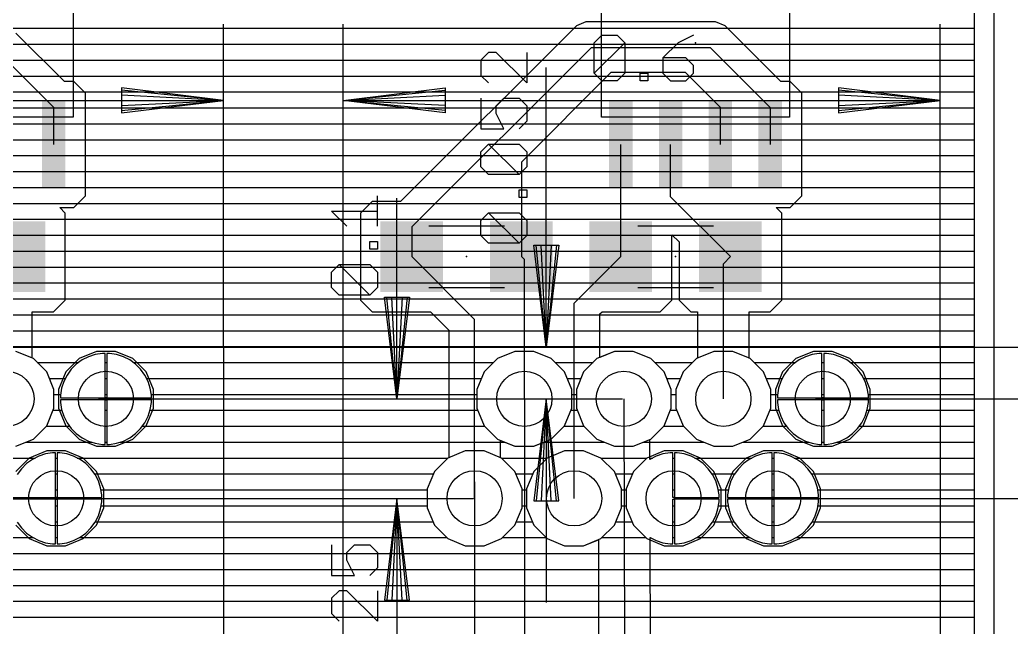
# Model space of a CAD drawing. Extents: x -0.28 to 5.55, y -0.74 to 2.72.
# Drawn here: x 3.92 to 4.916, y 0.902 to 1.512 of the extents above; entities that cross this region are included whole.
import ezdxf

# ---------------------------------------------------------------- set-up
doc = ezdxf.new("R2010")
doc.units = 0
for name, color, linetype in [('1', 22, 'CONTINUOUS'), ('16', 175, 'CONTINUOUS'), ('17', 82, 'CONTINUOUS'), ('20', 2, 'CONTINUOUS'), ('23', 7, 'CONTINUOUS'), ('47', 253, 'CONTINUOUS'), ('51', 253, 'CONTINUOUS')]:
    doc.layers.add(name, color=color, linetype=linetype)

# ---------------------------------------------------------------- blocks, each defined once
blk = doc.blocks.new('RECT')
blk.add_solid([(-0.5, -0.5), (0.5, -0.5), (-0.5, 0.5), (0.5, 0.5)])
blk = doc.blocks.new('ROUNDP')
blk.add_circle((0, 0), 0.5)

msp = doc.modelspace()

# ---------------------------------------------------------------- linework, layer by layer
at = {"layer": '1'}
for p, q in [((4.879213, 2.011331), (4.879213, 0.491498)), ((4.479272, 1.506542), (4.302664, 1.329933)), ((4.488828, 1.5105), (4.479272, 1.506542)), ((4.619172, 1.5105), (4.488828, 1.5105)), ((4.628728, 1.506542), (4.619172, 1.5105)), ((4.684825, 1.450445), (4.628728, 1.506542)), ((3.911269, 1.504), (4.476731, 1.504)), ((3.964824, 1.450445), (3.916042, 1.499228)), ((4.631269, 1.504), (4.879213, 1.504)), ((3.927269, 1.488), (4.460731, 1.488)), ((4.647269, 1.488), (4.879213, 1.488)), ((3.954, 1.4245), (3.894, 1.4845)), ((4.494, 1.4845), (4.314, 1.3045)), ((4.614, 1.4845), (4.494, 1.4845)), ((4.614, 1.4845), (4.674, 1.4245)), ((3.943269, 1.472), (4.444731, 1.472)), ((4.663269, 1.472), (4.879213, 1.472)), ((3.959269, 1.456), (4.428731, 1.456)), ((4.514, 1.4595), (4.424, 1.3695)), ((4.589, 1.4595), (4.514, 1.4595)), ((4.624, 1.4245), (4.589, 1.4595)), ((4.679269, 1.456), (4.879213, 1.456)), ((3.974095, 1.450445), (3.964824, 1.450445)), ((3.985811, 1.438729), (3.974095, 1.450445)), ((4.694095, 1.450445), (4.684825, 1.450445)), ((4.705811, 1.438729), (4.694095, 1.450445)), ((3.98454, 1.44), (4.412731, 1.44)), ((3.985811, 1.335546), (3.985811, 1.438729)), ((4.70454, 1.44), (4.879213, 1.44)), ((4.705811, 1.335546), (4.705811, 1.438729)), ((3.954, 1.387138), (3.954, 1.4245)), ((3.985811, 1.424), (4.396731, 1.424)), ((4.624, 1.387138), (4.624, 1.4245)), ((4.674, 1.4245), (4.674, 1.387138)), ((4.705811, 1.424), (4.879213, 1.424)), ((3.985811, 1.408), (4.380731, 1.408)), ((4.705811, 1.408), (4.879213, 1.408)), ((3.985811, 1.392), (4.364731, 1.392)), ((4.524, 1.274618), (4.524, 1.387138)), ((4.574, 1.334618), (4.574, 1.387138)), ((4.705811, 1.392), (4.879213, 1.392)), ((3.985811, 1.376), (4.348731, 1.376)), ((4.705811, 1.376), (4.879213, 1.376)), ((4.424, 1.3695), (4.424, 1.274618)), ((3.985811, 1.36), (4.332731, 1.36)), ((4.705811, 1.36), (4.879213, 1.36)), ((3.974095, 1.323831), (3.985811, 1.335546)), ((3.985811, 1.344), (4.316731, 1.344)), ((4.694095, 1.323831), (4.705811, 1.335546)), ((4.705811, 1.344), (4.879213, 1.344)), ((3.978265, 1.328), (4.272169, 1.328)), ((4.274102, 1.329933), (4.262386, 1.318217)), ((4.302664, 1.329933), (4.274102, 1.329933)), ((4.634118, 1.2745), (4.574, 1.334618)), ((4.698265, 1.328), (4.879213, 1.328)), ((3.965614, 1.318217), (3.96, 1.323831)), ((3.96, 1.323831), (3.974095, 1.323831)), ((3.965614, 1.230783), (3.965614, 1.318217)), ((4.262386, 1.318217), (4.262386, 1.230783)), ((4.685614, 1.318217), (4.68, 1.323831)), ((4.68, 1.323831), (4.694095, 1.323831)), ((4.685614, 1.230783), (4.685614, 1.318217)), ((3.965614, 1.312), (4.262386, 1.312)), ((4.685614, 1.312), (4.879213, 1.312)), ((3.965614, 1.296), (4.262386, 1.296)), ((4.314, 1.3045), (4.314, 1.274618)), ((4.575378, 1.230783), (4.575378, 1.296471)), ((4.575378, 1.296471), (4.582622, 1.289227)), ((4.575378, 1.296), (4.575849, 1.296)), ((4.685614, 1.296), (4.879213, 1.296)), ((4.582622, 1.289227), (4.582622, 1.230783)), ((3.965614, 1.28), (4.262386, 1.28)), ((4.575378, 1.28), (4.582622, 1.28)), ((4.685614, 1.28), (4.879213, 1.28)), ((4.314, 1.274618), (4.313882, 1.2745)), ((4.377, 1.211382), (4.313882, 1.2745)), ((4.424, 1.274618), (4.424118, 1.2745)), ((4.427, 1.271618), (4.424118, 1.2745)), ((4.427, 1.1315), (4.427, 1.271618)), ((4.477, 1.227618), (4.523882, 1.2745)), ((4.524, 1.274618), (4.523882, 1.2745)), ((4.523882, 1.2745), (4.524, 1.2745)), ((4.627, 1.267382), (4.634118, 1.2745)), ((4.627, 1.1315), (4.627, 1.267382)), ((3.965614, 1.264), (4.262386, 1.264)), ((4.575378, 1.264), (4.582622, 1.264)), ((4.685614, 1.264), (4.879213, 1.264)), ((3.965614, 1.248), (4.262386, 1.248)), ((4.575378, 1.248), (4.582622, 1.248)), ((4.685614, 1.248), (4.879213, 1.248)), ((3.953898, 1.219067), (3.965614, 1.230783)), ((3.965614, 1.232), (4.262386, 1.232)), ((4.262386, 1.230783), (4.274102, 1.219067)), ((4.477, 1.0315), (4.477, 1.227618)), ((4.563662, 1.219067), (4.575378, 1.230783)), ((4.575378, 1.232), (4.582622, 1.232)), ((4.582622, 1.230783), (4.594338, 1.219067)), ((4.673898, 1.219067), (4.685614, 1.230783)), ((4.685614, 1.232), (4.879213, 1.232)), ((3.9325, 1.172378), (3.9325, 1.219067)), ((3.9325, 1.219067), (3.953898, 1.219067)), ((3.9325, 1.216), (4.335612, 1.216)), ((4.274102, 1.219067), (4.332545, 1.219067)), ((4.332545, 1.219067), (4.351, 1.200612)), ((4.503, 1.216849), (4.505218, 1.219067)), ((4.503, 1.173207), (4.503, 1.216849)), ((4.503, 1.216), (4.601, 1.216)), ((4.505218, 1.219067), (4.563662, 1.219067)), ((4.594338, 1.219067), (4.601, 1.219067)), ((4.601, 1.219067), (4.601, 1.172378)), ((4.653, 1.172378), (4.653, 1.219067)), ((4.653, 1.219067), (4.673898, 1.219067)), ((4.653, 1.216), (4.879213, 1.216)), ((4.377, 1.0315), (4.377, 1.211382)), ((3.9325, 1.2), (4.351, 1.2)), ((4.351, 1.200612), (4.351, 1.072378)), ((4.503, 1.2), (4.601, 1.2)), ((4.653, 1.2), (4.879213, 1.2)), ((3.9325, 1.184), (4.351, 1.184)), ((3.997008, 1.179216), (3.979471, 1.171952)), ((4.015991, 1.179216), (3.997008, 1.179216)), ((4.033529, 1.171952), (4.015991, 1.179216)), ((4.503, 1.184), (4.601, 1.184)), ((4.517508, 1.179216), (4.503, 1.173207)), ((4.536491, 1.179216), (4.517508, 1.179216)), ((4.554029, 1.171952), (4.536491, 1.179216)), ((4.653, 1.184), (4.879213, 1.184)), ((4.717508, 1.179216), (4.699971, 1.171952)), ((4.736491, 1.179216), (4.717508, 1.179216)), ((4.754029, 1.171952), (4.736491, 1.179216)), ((3.933529, 1.171952), (3.9325, 1.172378)), ((3.946952, 1.158529), (3.933529, 1.171952)), ((3.937481, 1.168), (3.975519, 1.168)), ((3.979471, 1.171952), (3.966048, 1.158529)), ((4.046952, 1.158529), (4.033529, 1.171952)), ((4.037481, 1.168), (4.351, 1.168)), ((4.567452, 1.158529), (4.554029, 1.171952)), ((4.557981, 1.168), (4.596019, 1.168)), ((4.599971, 1.171952), (4.586548, 1.158529)), ((4.601, 1.172378), (4.599971, 1.171952)), ((4.654029, 1.171952), (4.653, 1.172378)), ((4.667452, 1.158529), (4.654029, 1.171952)), ((4.657981, 1.168), (4.696019, 1.168)), ((4.699971, 1.171952), (4.686548, 1.158529)), ((4.767452, 1.158529), (4.754029, 1.171952)), ((4.757981, 1.168), (4.879213, 1.168)), ((3.954216, 1.140991), (3.946952, 1.158529)), ((3.966048, 1.158529), (3.958783, 1.140991)), ((4.054216, 1.140991), (4.046952, 1.158529)), ((4.574716, 1.140991), (4.567452, 1.158529)), ((4.586548, 1.158529), (4.579283, 1.140991)), ((4.674716, 1.140991), (4.667452, 1.158529)), ((4.686548, 1.158529), (4.679283, 1.140991)), ((4.774716, 1.140991), (4.767452, 1.158529)), ((3.949656, 1.152), (3.963344, 1.152)), ((4.049656, 1.152), (4.351, 1.152)), ((4.570156, 1.152), (4.583844, 1.152)), ((4.670156, 1.152), (4.683844, 1.152)), ((4.770156, 1.152), (4.879213, 1.152)), ((3.954216, 1.122008), (3.954216, 1.140991)), ((3.954216, 1.136), (3.958783, 1.136)), ((3.958783, 1.140991), (3.958783, 1.122008)), ((4.054216, 1.122008), (4.054216, 1.140991)), ((4.054216, 1.136), (4.351, 1.136)), ((4.574716, 1.122008), (4.574716, 1.140991)), ((4.574716, 1.136), (4.579283, 1.136)), ((4.579283, 1.140991), (4.579283, 1.122008)), ((4.674716, 1.122008), (4.674716, 1.140991)), ((4.674716, 1.136), (4.679283, 1.136)), ((4.679283, 1.140991), (4.679283, 1.122008)), ((4.774716, 1.122008), (4.774716, 1.140991)), ((4.774716, 1.136), (4.879213, 1.136)), ((4.527, 1.1315), (4.528307, 0.626693)), ((3.946952, 1.104471), (3.954216, 1.122008)), ((3.953384, 1.12), (3.959615, 1.12)), ((3.958783, 1.122008), (3.966048, 1.104471)), ((4.046952, 1.104471), (4.054216, 1.122008)), ((4.053384, 1.12), (4.351, 1.12)), ((4.567452, 1.104471), (4.574716, 1.122008)), ((4.573884, 1.12), (4.580115, 1.12)), ((4.579283, 1.122008), (4.586548, 1.104471)), ((4.667452, 1.104471), (4.674716, 1.122008)), ((4.673884, 1.12), (4.680115, 1.12)), ((4.679283, 1.122008), (4.686548, 1.104471)), ((4.767452, 1.104471), (4.774716, 1.122008)), ((4.773884, 1.12), (4.879213, 1.12)), ((3.933529, 1.091048), (3.946952, 1.104471)), ((3.946481, 1.104), (3.966519, 1.104)), ((3.966048, 1.104471), (3.979471, 1.091048)), ((4.033529, 1.091048), (4.046952, 1.104471)), ((4.046481, 1.104), (4.351, 1.104)), ((4.554029, 1.091048), (4.567452, 1.104471)), ((4.566981, 1.104), (4.587019, 1.104)), ((4.586548, 1.104471), (4.599971, 1.091048)), ((4.654029, 1.091048), (4.667452, 1.104471)), ((4.666981, 1.104), (4.687019, 1.104)), ((4.686548, 1.104471), (4.699971, 1.091048)), ((4.754029, 1.091048), (4.767452, 1.104471)), ((4.766981, 1.104), (4.879213, 1.104)), ((3.915991, 1.083783), (3.933529, 1.091048)), ((3.926171, 1.088), (3.986829, 1.088)), ((3.979471, 1.091048), (3.997008, 1.083783)), ((4.015991, 1.083783), (4.033529, 1.091048)), ((4.026171, 1.088), (4.351, 1.088)), ((4.403, 1.072378), (4.403, 1.089793)), ((4.403, 1.089793), (4.417508, 1.083783)), ((4.403, 1.088), (4.407329, 1.088)), ((4.436491, 1.083783), (4.451, 1.089793)), ((4.446671, 1.088), (4.451, 1.088)), ((4.451, 1.089793), (4.451, 1.072378)), ((4.553106, 1.090665), (4.554029, 1.091048)), ((4.553157, 1.07066), (4.553106, 1.090665)), ((4.553113, 1.088), (4.607329, 1.088)), ((4.599971, 1.091048), (4.617508, 1.083783)), ((4.636491, 1.083783), (4.654029, 1.091048)), ((4.646671, 1.088), (4.707329, 1.088)), ((4.699971, 1.091048), (4.717508, 1.083783)), ((4.736491, 1.083783), (4.754029, 1.091048)), ((4.746671, 1.088), (4.879213, 1.088)), ((3.947008, 1.079216), (3.929471, 1.071952)), ((3.965991, 1.079216), (3.947008, 1.079216)), ((3.983529, 1.071952), (3.965991, 1.079216)), ((3.997008, 1.083783), (4.015991, 1.083783)), ((4.417508, 1.083783), (4.436491, 1.083783)), ((4.566295, 1.076091), (4.559451, 1.073867)), ((4.573402, 1.077216), (4.566295, 1.076091)), ((4.576141, 1.077216), (4.573402, 1.077216)), ((4.576141, 1.032359), (4.576141, 1.077216)), ((4.580598, 1.077216), (4.577858, 1.077216)), ((4.577858, 1.077216), (4.577858, 1.032359)), ((4.587705, 1.076091), (4.580598, 1.077216)), ((4.594549, 1.073867), (4.587705, 1.076091)), ((4.617508, 1.083783), (4.636491, 1.083783)), ((4.667508, 1.079216), (4.649971, 1.071952)), ((4.686491, 1.079216), (4.667508, 1.079216)), ((4.704029, 1.071952), (4.686491, 1.079216)), ((4.717508, 1.083783), (4.736491, 1.083783)), ((3.877713, 1.072), (3.929587, 1.072)), ((3.929471, 1.071952), (3.916048, 1.058529)), ((3.983413, 1.072), (4.350087, 1.072)), ((3.996952, 1.058529), (3.983529, 1.071952)), ((4.349971, 1.071952), (4.336548, 1.058529)), ((4.351, 1.072378), (4.349971, 1.071952)), ((4.404029, 1.071952), (4.403, 1.072378)), ((4.403913, 1.072), (4.450087, 1.072)), ((4.417452, 1.058529), (4.404029, 1.071952)), ((4.449971, 1.071952), (4.436548, 1.058529)), ((4.451, 1.072378), (4.449971, 1.071952)), ((4.553154, 1.072), (4.555787, 1.072)), ((4.559451, 1.073867), (4.553157, 1.07066)), ((4.576141, 1.072), (4.577858, 1.072)), ((4.600961, 1.0706), (4.594549, 1.073867)), ((4.598213, 1.072), (4.650087, 1.072)), ((4.606782, 1.066371), (4.600961, 1.0706)), ((4.611871, 1.061282), (4.606782, 1.066371)), ((4.649971, 1.071952), (4.636548, 1.058529)), ((4.703913, 1.072), (4.879213, 1.072)), ((4.717452, 1.058529), (4.704029, 1.071952)), ((4.004216, 1.040991), (3.996952, 1.058529)), ((4.336548, 1.058529), (4.329283, 1.040991)), ((4.424716, 1.040991), (4.417452, 1.058529)), ((4.436548, 1.058529), (4.429283, 1.040991)), ((4.6161, 1.055461), (4.611871, 1.061282)), ((4.636548, 1.058529), (4.629283, 1.040991)), ((4.724716, 1.040991), (4.717452, 1.058529)), ((3.998, 1.056), (4.3355, 1.056)), ((4.4185, 1.056), (4.4355, 1.056)), ((4.576141, 1.056), (4.577858, 1.056)), ((4.615708, 1.056), (4.6355, 1.056)), ((4.619367, 1.049049), (4.6161, 1.055461)), ((4.621591, 1.042205), (4.619367, 1.049049)), ((4.7185, 1.056), (4.879213, 1.056)), ((4.004216, 1.022008), (4.004216, 1.040991)), ((4.004216, 1.04), (4.329283, 1.04)), ((4.329283, 1.040991), (4.329283, 1.022008)), ((4.424716, 1.022008), (4.424716, 1.040991)), ((4.424716, 1.04), (4.429283, 1.04)), ((4.429283, 1.040991), (4.429283, 1.022008)), ((4.576141, 1.04), (4.577858, 1.04)), ((4.622716, 1.035098), (4.621591, 1.042205)), ((4.62194, 1.04), (4.629283, 1.04)), ((4.629283, 1.040991), (4.629283, 1.022008)), ((4.724716, 1.022008), (4.724716, 1.040991)), ((4.724716, 1.04), (4.879213, 1.04)), ((4.577858, 1.032359), (4.576141, 1.032359)), ((4.576141, 0.985783), (4.576141, 1.030641)), ((4.576141, 1.030641), (4.577858, 1.030641)), ((4.577858, 1.030641), (4.577858, 0.985783)), ((4.577859, 1.030641), (4.577859, 1.032358)), ((4.577859, 1.032358), (4.622716, 1.032358)), ((4.622716, 1.030641), (4.577859, 1.030641)), ((4.621591, 1.020795), (4.622716, 1.027902)), ((4.622716, 1.032358), (4.622716, 1.035098)), ((4.622716, 1.027902), (4.622716, 1.030641)), ((3.996952, 1.004471), (4.004216, 1.022008)), ((4.004216, 1.024), (4.329283, 1.024)), ((4.329283, 1.022008), (4.336548, 1.004471)), ((4.417452, 1.004471), (4.424716, 1.022008)), ((4.424716, 1.024), (4.429283, 1.024)), ((4.429283, 1.022008), (4.436548, 1.004471)), ((4.576141, 1.024), (4.577858, 1.024)), ((4.619367, 1.013951), (4.621591, 1.020795)), ((4.622098, 1.024), (4.629283, 1.024)), ((4.629283, 1.022008), (4.636548, 1.004471)), ((4.717452, 1.004471), (4.724716, 1.022008)), ((4.724716, 1.024), (4.879213, 1.024)), ((3.998414, 1.008), (4.335086, 1.008)), ((4.418914, 1.008), (4.435086, 1.008)), ((4.576141, 1.008), (4.577858, 1.008)), ((4.611871, 1.001718), (4.6161, 1.007539)), ((4.6161, 1.007539), (4.619367, 1.013951)), ((4.616335, 1.008), (4.635086, 1.008)), ((4.718914, 1.008), (4.879213, 1.008)), ((3.916048, 1.004471), (3.929471, 0.991048)), ((3.983529, 0.991048), (3.996952, 1.004471)), ((4.336548, 1.004471), (4.349971, 0.991048)), ((4.404029, 0.991048), (4.417452, 1.004471)), ((4.436548, 1.004471), (4.449971, 0.991048)), ((4.600961, 0.9924), (4.606782, 0.996629)), ((4.606782, 0.996629), (4.611871, 1.001718)), ((4.636548, 1.004471), (4.649971, 0.991048)), ((4.704029, 0.991048), (4.717452, 1.004471)), ((3.879676, 0.992), (3.928519, 0.992)), ((3.929471, 0.991048), (3.947008, 0.983783)), ((3.965991, 0.983783), (3.983529, 0.991048)), ((3.984481, 0.992), (4.349019, 0.992)), ((4.349971, 0.991048), (4.367508, 0.983783)), ((4.386491, 0.983783), (4.404029, 0.991048)), ((4.404981, 0.992), (4.449019, 0.992)), ((4.449971, 0.991048), (4.467508, 0.983783)), ((4.486491, 0.983783), (4.501367, 0.989945)), ((4.501367, 0.989945), (4.502307, 0.626681)), ((4.554279, 0.63749), (4.55336, 0.992236)), ((4.55336, 0.992236), (4.559451, 0.989133)), ((4.553361, 0.992), (4.553824, 0.992)), ((4.559451, 0.989133), (4.566295, 0.986909)), ((4.566295, 0.986909), (4.573402, 0.985783)), ((4.576141, 0.992), (4.577858, 0.992)), ((4.580598, 0.985783), (4.587705, 0.986909)), ((4.587705, 0.986909), (4.594549, 0.989133)), ((4.594549, 0.989133), (4.600961, 0.9924)), ((4.600176, 0.992), (4.649019, 0.992)), ((4.649971, 0.991048), (4.667508, 0.983783)), ((4.686491, 0.983783), (4.704029, 0.991048)), ((4.704981, 0.992), (4.879213, 0.992)), ((3.947008, 0.983783), (3.965991, 0.983783)), ((4.367508, 0.983783), (4.386491, 0.983783)), ((4.467508, 0.983783), (4.486491, 0.983783)), ((4.573402, 0.985783), (4.576141, 0.985783)), ((4.577858, 0.985783), (4.580598, 0.985783)), ((4.667508, 0.983783), (4.686491, 0.983783)), ((3.831881, 0.976), (4.501403, 0.976)), ((4.553403, 0.976), (4.879213, 0.976)), ((3.831817, 0.96), (4.501444, 0.96)), ((4.553444, 0.96), (4.879213, 0.96)), ((3.831753, 0.944), (4.501485, 0.944)), ((4.553485, 0.944), (4.879213, 0.944)), ((3.831689, 0.928), (4.501527, 0.928)), ((4.553527, 0.928), (4.879213, 0.928)), ((3.831625, 0.912), (4.501568, 0.912)), ((4.553568, 0.912), (4.879213, 0.912))]:
    msp.add_line(p, q, dxfattribs=at)
at = {"layer": '16'}
for p, q in [((4.879213, 2.008502), (4.879213, 0.491498)), ((0.62, 1.504), (4.879213, 1.504)), ((0.62, 1.488), (4.879213, 1.488)), ((0.62, 1.472), (4.879213, 1.472)), ((0.62, 1.456), (4.879213, 1.456)), ((0.62, 1.44), (4.879213, 1.44)), ((0.62, 1.424), (4.879213, 1.424)), ((0.62, 1.408), (4.879213, 1.408)), ((0.62, 1.392), (4.879213, 1.392)), ((0.62, 1.376), (4.879213, 1.376)), ((0.62, 1.36), (4.879213, 1.36)), ((0.62, 1.344), (4.879213, 1.344)), ((0.62, 1.328), (4.879213, 1.328)), ((0.62, 1.312), (4.879213, 1.312)), ((0.62, 1.296), (4.879213, 1.296)), ((0.62, 1.28), (4.879213, 1.28)), ((0.62, 1.264), (4.879213, 1.264)), ((0.62, 1.248), (4.879213, 1.248)), ((0.62, 1.232), (4.879213, 1.232)), ((0.62, 1.216), (4.879213, 1.216)), ((0.62, 1.2), (4.879213, 1.2)), ((0.62, 1.184), (4.879213, 1.184)), ((3.933529, 1.171952), (3.915991, 1.179216)), ((3.995795, 1.176091), (3.988951, 1.173867)), ((4.002902, 1.177216), (3.995795, 1.176091)), ((4.005641, 1.177216), (4.002902, 1.177216)), ((4.005641, 1.132359), (4.005641, 1.177216)), ((4.007358, 1.177216), (4.007358, 1.132359)), ((4.010098, 1.177216), (4.007358, 1.177216)), ((4.017205, 1.176091), (4.010098, 1.177216)), ((4.024049, 1.173867), (4.017205, 1.176091)), ((4.417508, 1.179216), (4.399971, 1.171952)), ((4.436491, 1.179216), (4.417508, 1.179216)), ((4.454029, 1.171952), (4.436491, 1.179216)), ((4.517508, 1.179216), (4.499971, 1.171952)), ((4.536491, 1.179216), (4.517508, 1.179216)), ((4.554029, 1.171952), (4.536491, 1.179216)), ((4.617508, 1.179216), (4.599971, 1.171952)), ((4.636491, 1.179216), (4.617508, 1.179216)), ((4.654029, 1.171952), (4.636491, 1.179216)), ((4.716295, 1.176091), (4.709451, 1.173867)), ((4.723402, 1.177216), (4.716295, 1.176091)), ((4.726141, 1.177216), (4.723402, 1.177216)), ((4.726141, 1.132359), (4.726141, 1.177216)), ((4.727858, 1.177216), (4.727858, 1.132359)), ((4.730598, 1.177216), (4.727858, 1.177216)), ((4.737705, 1.176091), (4.730598, 1.177216)), ((4.744549, 1.173867), (4.737705, 1.176091)), ((3.946952, 1.158529), (3.933529, 1.171952)), ((3.937481, 1.168), (3.978961, 1.168)), ((3.976718, 1.166371), (3.971629, 1.161282)), ((3.982539, 1.1706), (3.976718, 1.166371)), ((3.988951, 1.173867), (3.982539, 1.1706)), ((4.005641, 1.168), (4.007358, 1.168)), ((4.030461, 1.1706), (4.024049, 1.173867)), ((4.036282, 1.166371), (4.030461, 1.1706)), ((4.034039, 1.168), (4.396019, 1.168)), ((4.041371, 1.161282), (4.036282, 1.166371)), ((4.399971, 1.171952), (4.386548, 1.158529)), ((4.467452, 1.158529), (4.454029, 1.171952)), ((4.457981, 1.168), (4.496019, 1.168)), ((4.499971, 1.171952), (4.486548, 1.158529)), ((4.567452, 1.158529), (4.554029, 1.171952)), ((4.557981, 1.168), (4.596019, 1.168)), ((4.599971, 1.171952), (4.586548, 1.158529)), ((4.667452, 1.158529), (4.654029, 1.171952)), ((4.657981, 1.168), (4.699461, 1.168)), ((4.697218, 1.166371), (4.692129, 1.161282)), ((4.703039, 1.1706), (4.697218, 1.166371)), ((4.709451, 1.173867), (4.703039, 1.1706)), ((4.726141, 1.168), (4.727858, 1.168)), ((4.750961, 1.1706), (4.744549, 1.173867)), ((4.756782, 1.166371), (4.750961, 1.1706)), ((4.754539, 1.168), (4.879213, 1.168)), ((4.761871, 1.161282), (4.756782, 1.166371)), ((3.954216, 1.140991), (3.946952, 1.158529)), ((3.971629, 1.161282), (3.9674, 1.155461)), ((4.0456, 1.155461), (4.041371, 1.161282)), ((4.386548, 1.158529), (4.379283, 1.140991)), ((4.474716, 1.140991), (4.467452, 1.158529)), ((4.486548, 1.158529), (4.479283, 1.140991)), ((4.574716, 1.140991), (4.567452, 1.158529)), ((4.586548, 1.158529), (4.579283, 1.140991)), ((4.674716, 1.140991), (4.667452, 1.158529)), ((4.692129, 1.161282), (4.6879, 1.155461)), ((4.7661, 1.155461), (4.761871, 1.161282)), ((3.949656, 1.152), (3.965637, 1.152)), ((3.964133, 1.149049), (3.961909, 1.142205)), ((3.9674, 1.155461), (3.964133, 1.149049)), ((4.005641, 1.152), (4.007358, 1.152)), ((4.048867, 1.149049), (4.0456, 1.155461)), ((4.047363, 1.152), (4.383844, 1.152)), ((4.051091, 1.142205), (4.048867, 1.149049)), ((4.470156, 1.152), (4.483844, 1.152)), ((4.570156, 1.152), (4.583844, 1.152)), ((4.670156, 1.152), (4.686137, 1.152)), ((4.684633, 1.149049), (4.682409, 1.142205)), ((4.6879, 1.155461), (4.684633, 1.149049)), ((4.726141, 1.152), (4.727858, 1.152)), ((4.769367, 1.149049), (4.7661, 1.155461)), ((4.767863, 1.152), (4.879213, 1.152)), ((4.771591, 1.142205), (4.769367, 1.149049)), ((3.954216, 1.122008), (3.954216, 1.140991)), ((3.954216, 1.136), (3.960926, 1.136)), ((3.961909, 1.142205), (3.960783, 1.135098)), ((4.005641, 1.136), (4.007358, 1.136)), ((4.052216, 1.135098), (4.051091, 1.142205)), ((4.052074, 1.136), (4.379283, 1.136)), ((4.379283, 1.140991), (4.379283, 1.122008)), ((4.474716, 1.122008), (4.474716, 1.140991)), ((4.474716, 1.136), (4.479283, 1.136)), ((4.479283, 1.140991), (4.479283, 1.122008)), ((4.574716, 1.122008), (4.574716, 1.140991)), ((4.574716, 1.136), (4.579283, 1.136)), ((4.579283, 1.140991), (4.579283, 1.122008)), ((4.674716, 1.122008), (4.674716, 1.140991)), ((4.674716, 1.136), (4.681426, 1.136)), ((4.682409, 1.142205), (4.681283, 1.135098)), ((4.726141, 1.136), (4.727858, 1.136)), ((4.772716, 1.135098), (4.771591, 1.142205)), ((4.772574, 1.136), (4.879213, 1.136)), ((3.960783, 1.135098), (3.960783, 1.132358)), ((3.960783, 1.132358), (4.005641, 1.132358)), ((4.005641, 1.130641), (3.960783, 1.130641)), ((3.960783, 1.130641), (3.960783, 1.127902)), ((3.960783, 1.127902), (3.961909, 1.120795)), ((4.007358, 1.132359), (4.005641, 1.132359)), ((4.005641, 1.132358), (4.005641, 1.130641)), ((4.005641, 1.085783), (4.005641, 1.130641)), ((4.005641, 1.130641), (4.007358, 1.130641)), ((4.007358, 1.130641), (4.007358, 1.085783)), ((4.007359, 1.130641), (4.007359, 1.132358)), ((4.007359, 1.132358), (4.052216, 1.132358)), ((4.052216, 1.130641), (4.007359, 1.130641)), ((4.051091, 1.120795), (4.052216, 1.127902)), ((4.052216, 1.132358), (4.052216, 1.135098)), ((4.052216, 1.127902), (4.052216, 1.130641)), ((4.681283, 1.135098), (4.681283, 1.132358)), ((4.681283, 1.132358), (4.726141, 1.132358)), ((4.726141, 1.130641), (4.681283, 1.130641)), ((4.681283, 1.130641), (4.681283, 1.127902)), ((4.681283, 1.127902), (4.682409, 1.120795)), ((4.727858, 1.132359), (4.726141, 1.132359)), ((4.726141, 1.132358), (4.726141, 1.130641)), ((4.726141, 1.085783), (4.726141, 1.130641)), ((4.726141, 1.130641), (4.727858, 1.130641)), ((4.727858, 1.130641), (4.727858, 1.085783)), ((4.727859, 1.130641), (4.727859, 1.132358)), ((4.727859, 1.132358), (4.772716, 1.132358)), ((4.772716, 1.130641), (4.727859, 1.130641)), ((4.771591, 1.120795), (4.772716, 1.127902)), ((4.772716, 1.132358), (4.772716, 1.135098)), ((4.772716, 1.127902), (4.772716, 1.130641)), ((3.946952, 1.104471), (3.954216, 1.122008)), ((3.953384, 1.12), (3.962167, 1.12)), ((3.961909, 1.120795), (3.964133, 1.113951)), ((4.005641, 1.12), (4.007358, 1.12)), ((4.048867, 1.113951), (4.051091, 1.120795)), ((4.050832, 1.12), (4.380115, 1.12)), ((4.379283, 1.122008), (4.386548, 1.104471)), ((4.467452, 1.104471), (4.474716, 1.122008)), ((4.473884, 1.12), (4.480115, 1.12)), ((4.479283, 1.122008), (4.486548, 1.104471)), ((4.567452, 1.104471), (4.574716, 1.122008)), ((4.573884, 1.12), (4.580115, 1.12)), ((4.579283, 1.122008), (4.586548, 1.104471)), ((4.667452, 1.104471), (4.674716, 1.122008)), ((4.673884, 1.12), (4.682667, 1.12)), ((4.682409, 1.120795), (4.684633, 1.113951)), ((4.726141, 1.12), (4.727858, 1.12)), ((4.769367, 1.113951), (4.771591, 1.120795)), ((4.771332, 1.12), (4.879213, 1.12)), ((3.964133, 1.113951), (3.9674, 1.107539)), ((3.9674, 1.107539), (3.971629, 1.101718)), ((4.041371, 1.101718), (4.0456, 1.107539)), ((4.0456, 1.107539), (4.048867, 1.113951)), ((4.684633, 1.113951), (4.6879, 1.107539)), ((4.6879, 1.107539), (4.692129, 1.101718)), ((4.761871, 1.101718), (4.7661, 1.107539)), ((4.7661, 1.107539), (4.769367, 1.113951)), ((3.933529, 1.091048), (3.946952, 1.104471)), ((3.946481, 1.104), (3.969971, 1.104)), ((3.971629, 1.101718), (3.976718, 1.096629)), ((3.976718, 1.096629), (3.982539, 1.0924)), ((4.005641, 1.104), (4.007358, 1.104)), ((4.030461, 1.0924), (4.036282, 1.096629)), ((4.036282, 1.096629), (4.041371, 1.101718)), ((4.043029, 1.104), (4.387019, 1.104)), ((4.386548, 1.104471), (4.399971, 1.091048)), ((4.454029, 1.091048), (4.467452, 1.104471)), ((4.466981, 1.104), (4.487019, 1.104)), ((4.486548, 1.104471), (4.499971, 1.091048)), ((4.554029, 1.091048), (4.567452, 1.104471)), ((4.566981, 1.104), (4.587019, 1.104)), ((4.586548, 1.104471), (4.599971, 1.091048)), ((4.654029, 1.091048), (4.667452, 1.104471)), ((4.666981, 1.104), (4.690471, 1.104)), ((4.692129, 1.101718), (4.697218, 1.096629)), ((4.697218, 1.096629), (4.703039, 1.0924)), ((4.726141, 1.104), (4.727858, 1.104)), ((4.750961, 1.0924), (4.756782, 1.096629)), ((4.756782, 1.096629), (4.761871, 1.101718)), ((4.763529, 1.104), (4.879213, 1.104)), ((3.915991, 1.083783), (3.933529, 1.091048)), ((3.926171, 1.088), (3.992437, 1.088)), ((3.982539, 1.0924), (3.988951, 1.089133)), ((3.988951, 1.089133), (3.995795, 1.086909)), ((3.995795, 1.086909), (4.002902, 1.085783)), ((4.005641, 1.088), (4.007358, 1.088)), ((4.010098, 1.085783), (4.017205, 1.086909)), ((4.017205, 1.086909), (4.024049, 1.089133)), ((4.020562, 1.088), (4.407329, 1.088)), ((4.024049, 1.089133), (4.030461, 1.0924)), ((4.399971, 1.091048), (4.417508, 1.083783)), ((4.436491, 1.083783), (4.454029, 1.091048)), ((4.446671, 1.088), (4.507329, 1.088)), ((4.499971, 1.091048), (4.517508, 1.083783)), ((4.536491, 1.083783), (4.554029, 1.091048)), ((4.546671, 1.088), (4.607329, 1.088)), ((4.599971, 1.091048), (4.617508, 1.083783)), ((4.636491, 1.083783), (4.654029, 1.091048)), ((4.646671, 1.088), (4.712937, 1.088)), ((4.703039, 1.0924), (4.709451, 1.089133)), ((4.709451, 1.089133), (4.716295, 1.086909)), ((4.716295, 1.086909), (4.723402, 1.085783)), ((4.726141, 1.088), (4.727858, 1.088)), ((4.730598, 1.085783), (4.737705, 1.086909)), ((4.737705, 1.086909), (4.744549, 1.089133)), ((4.741062, 1.088), (4.879213, 1.088)), ((4.744549, 1.089133), (4.750961, 1.0924)), ((3.945795, 1.076091), (3.938951, 1.073867)), ((3.952902, 1.077216), (3.945795, 1.076091)), ((3.955641, 1.077216), (3.952902, 1.077216)), ((3.955641, 1.032359), (3.955641, 1.077216)), ((3.957358, 1.077216), (3.957358, 1.032359)), ((3.960098, 1.077216), (3.957358, 1.077216)), ((3.967205, 1.076091), (3.960098, 1.077216)), ((3.974049, 1.073867), (3.967205, 1.076091)), ((4.002902, 1.085783), (4.005641, 1.085783)), ((4.007358, 1.085783), (4.010098, 1.085783)), ((4.367508, 1.079216), (4.349971, 1.071952)), ((4.386491, 1.079216), (4.367508, 1.079216)), ((4.404029, 1.071952), (4.386491, 1.079216)), ((4.417508, 1.083783), (4.436491, 1.083783)), ((4.467508, 1.079216), (4.449971, 1.071952)), ((4.486491, 1.079216), (4.467508, 1.079216)), ((4.504029, 1.071952), (4.486491, 1.079216)), ((4.517508, 1.083783), (4.536491, 1.083783)), ((4.567508, 1.079216), (4.549971, 1.071952)), ((4.586491, 1.079216), (4.567508, 1.079216)), ((4.604029, 1.071952), (4.586491, 1.079216)), ((4.617508, 1.083783), (4.636491, 1.083783)), ((4.666295, 1.076091), (4.659451, 1.073867)), ((4.673402, 1.077216), (4.666295, 1.076091)), ((4.676141, 1.077216), (4.673402, 1.077216)), ((4.676141, 1.032359), (4.676141, 1.077216)), ((4.677858, 1.077216), (4.677858, 1.032359)), ((4.680598, 1.077216), (4.677858, 1.077216)), ((4.687705, 1.076091), (4.680598, 1.077216)), ((4.694549, 1.073867), (4.687705, 1.076091)), ((4.723402, 1.085783), (4.726141, 1.085783)), ((4.727858, 1.085783), (4.730598, 1.085783)), ((3.883413, 1.072), (3.935287, 1.072)), ((3.926718, 1.066371), (3.921629, 1.061282)), ((3.932539, 1.0706), (3.926718, 1.066371)), ((3.938951, 1.073867), (3.932539, 1.0706)), ((3.955641, 1.072), (3.957358, 1.072)), ((3.980461, 1.0706), (3.974049, 1.073867)), ((3.977713, 1.072), (4.350087, 1.072)), ((3.986282, 1.066371), (3.980461, 1.0706)), ((3.991371, 1.061282), (3.986282, 1.066371)), ((4.349971, 1.071952), (4.336548, 1.058529)), ((4.403913, 1.072), (4.450087, 1.072)), ((4.417452, 1.058529), (4.404029, 1.071952)), ((4.449971, 1.071952), (4.436548, 1.058529)), ((4.503913, 1.072), (4.550087, 1.072)), ((4.517452, 1.058529), (4.504029, 1.071952)), ((4.549971, 1.071952), (4.536548, 1.058529)), ((4.603913, 1.072), (4.655787, 1.072)), ((4.617452, 1.058529), (4.604029, 1.071952)), ((4.647218, 1.066371), (4.642129, 1.061282)), ((4.653039, 1.0706), (4.647218, 1.066371)), ((4.659451, 1.073867), (4.653039, 1.0706)), ((4.676141, 1.072), (4.677858, 1.072)), ((4.700961, 1.0706), (4.694549, 1.073867)), ((4.698213, 1.072), (4.879213, 1.072)), ((4.706782, 1.066371), (4.700961, 1.0706)), ((4.711871, 1.061282), (4.706782, 1.066371)), ((3.921629, 1.061282), (3.9174, 1.055461)), ((3.9956, 1.055461), (3.991371, 1.061282)), ((4.336548, 1.058529), (4.329283, 1.040991)), ((4.424716, 1.040991), (4.417452, 1.058529)), ((4.436548, 1.058529), (4.429283, 1.040991)), ((4.524716, 1.040991), (4.517452, 1.058529)), ((4.536548, 1.058529), (4.529283, 1.040991)), ((4.624716, 1.040991), (4.617452, 1.058529)), ((4.642129, 1.061282), (4.6379, 1.055461)), ((4.7161, 1.055461), (4.711871, 1.061282)), ((3.955641, 1.056), (3.957358, 1.056)), ((3.995208, 1.056), (4.3355, 1.056)), ((3.998867, 1.049049), (3.9956, 1.055461)), ((4.001091, 1.042205), (3.998867, 1.049049)), ((4.4185, 1.056), (4.4355, 1.056)), ((4.5185, 1.056), (4.5355, 1.056)), ((4.6185, 1.056), (4.638292, 1.056)), ((4.634633, 1.049049), (4.632409, 1.042205)), ((4.6379, 1.055461), (4.634633, 1.049049)), ((4.676141, 1.056), (4.677858, 1.056)), ((4.715708, 1.056), (4.879213, 1.056)), ((4.719367, 1.049049), (4.7161, 1.055461)), ((4.721591, 1.042205), (4.719367, 1.049049)), ((3.955641, 1.04), (3.957358, 1.04)), ((4.002216, 1.035098), (4.001091, 1.042205)), ((4.00144, 1.04), (4.329283, 1.04)), ((4.329283, 1.040991), (4.329283, 1.022008)), ((4.424716, 1.022008), (4.424716, 1.040991)), ((4.424716, 1.04), (4.429283, 1.04)), ((4.429283, 1.040991), (4.429283, 1.022008)), ((4.524716, 1.022008), (4.524716, 1.040991)), ((4.524716, 1.04), (4.529283, 1.04)), ((4.529283, 1.040991), (4.529283, 1.022008)), ((4.624716, 1.022008), (4.624716, 1.040991)), ((4.624716, 1.04), (4.63206, 1.04)), ((4.632409, 1.042205), (4.631283, 1.035098)), ((4.676141, 1.04), (4.677858, 1.04)), ((4.722716, 1.035098), (4.721591, 1.042205)), ((4.72194, 1.04), (4.879213, 1.04)), ((3.910783, 1.032358), (3.955641, 1.032358)), ((3.955641, 1.030641), (3.910783, 1.030641)), ((3.957358, 1.032359), (3.955641, 1.032359)), ((3.955641, 1.032358), (3.955641, 1.030641)), ((3.955641, 0.985783), (3.955641, 1.030641)), ((3.955641, 1.030641), (3.957358, 1.030641)), ((3.957358, 1.030641), (3.957358, 0.985783)), ((3.957359, 1.030641), (3.957359, 1.032358)), ((3.957359, 1.032358), (4.002216, 1.032358)), ((4.002216, 1.030641), (3.957359, 1.030641)), ((4.001091, 1.020795), (4.002216, 1.027902)), ((4.002216, 1.032358), (4.002216, 1.035098)), ((4.002216, 1.027902), (4.002216, 1.030641)), ((4.631283, 1.035098), (4.631283, 1.032358)), ((4.631283, 1.032358), (4.676141, 1.032358)), ((4.676141, 1.030641), (4.631283, 1.030641)), ((4.631283, 1.030641), (4.631283, 1.027902)), ((4.631283, 1.027902), (4.632409, 1.020795)), ((4.677858, 1.032359), (4.676141, 1.032359)), ((4.676141, 1.032358), (4.676141, 1.030641)), ((4.676141, 0.985783), (4.676141, 1.030641)), ((4.676141, 1.030641), (4.677858, 1.030641)), ((4.677858, 1.030641), (4.677858, 0.985783)), ((4.677859, 1.030641), (4.677859, 1.032358)), ((4.677859, 1.032358), (4.722716, 1.032358)), ((4.722716, 1.030641), (4.677859, 1.030641)), ((4.721591, 1.020795), (4.722716, 1.027902)), ((4.722716, 1.032358), (4.722716, 1.035098)), ((4.722716, 1.027902), (4.722716, 1.030641)), ((3.955641, 1.024), (3.957358, 1.024)), ((3.998867, 1.013951), (4.001091, 1.020795)), ((4.001598, 1.024), (4.329283, 1.024)), ((4.329283, 1.022008), (4.336548, 1.004471)), ((4.417452, 1.004471), (4.424716, 1.022008)), ((4.424716, 1.024), (4.429283, 1.024)), ((4.429283, 1.022008), (4.436548, 1.004471)), ((4.517452, 1.004471), (4.524716, 1.022008)), ((4.524716, 1.024), (4.529283, 1.024)), ((4.529283, 1.022008), (4.536548, 1.004471)), ((4.617452, 1.004471), (4.624716, 1.022008)), ((4.624716, 1.024), (4.631901, 1.024)), ((4.632409, 1.020795), (4.634633, 1.013951)), ((4.676141, 1.024), (4.677858, 1.024)), ((4.719367, 1.013951), (4.721591, 1.020795)), ((4.722098, 1.024), (4.879213, 1.024)), ((3.9174, 1.007539), (3.921629, 1.001718)), ((3.955641, 1.008), (3.957358, 1.008)), ((3.991371, 1.001718), (3.9956, 1.007539)), ((3.9956, 1.007539), (3.998867, 1.013951)), ((3.995835, 1.008), (4.335086, 1.008)), ((4.418914, 1.008), (4.435086, 1.008)), ((4.518914, 1.008), (4.535086, 1.008)), ((4.618914, 1.008), (4.637665, 1.008)), ((4.634633, 1.013951), (4.6379, 1.007539)), ((4.6379, 1.007539), (4.642129, 1.001718)), ((4.676141, 1.008), (4.677858, 1.008)), ((4.711871, 1.001718), (4.7161, 1.007539)), ((4.7161, 1.007539), (4.719367, 1.013951)), ((4.716335, 1.008), (4.879213, 1.008)), ((3.921629, 1.001718), (3.926718, 0.996629)), ((3.926718, 0.996629), (3.932539, 0.9924)), ((3.980461, 0.9924), (3.986282, 0.996629)), ((3.986282, 0.996629), (3.991371, 1.001718)), ((4.336548, 1.004471), (4.349971, 0.991048)), ((4.404029, 0.991048), (4.417452, 1.004471)), ((4.436548, 1.004471), (4.449971, 0.991048)), ((4.504029, 0.991048), (4.517452, 1.004471)), ((4.536548, 1.004471), (4.549971, 0.991048)), ((4.604029, 0.991048), (4.617452, 1.004471)), ((4.642129, 1.001718), (4.647218, 0.996629)), ((4.647218, 0.996629), (4.653039, 0.9924)), ((4.700961, 0.9924), (4.706782, 0.996629)), ((4.706782, 0.996629), (4.711871, 1.001718)), ((3.884481, 0.992), (3.933324, 0.992)), ((3.932539, 0.9924), (3.938951, 0.989133)), ((3.938951, 0.989133), (3.945795, 0.986909)), ((3.945795, 0.986909), (3.952902, 0.985783)), ((3.955641, 0.992), (3.957358, 0.992)), ((3.960098, 0.985783), (3.967205, 0.986909)), ((3.967205, 0.986909), (3.974049, 0.989133)), ((3.974049, 0.989133), (3.980461, 0.9924)), ((3.979676, 0.992), (4.349019, 0.992)), ((4.349971, 0.991048), (4.367508, 0.983783)), ((4.386491, 0.983783), (4.404029, 0.991048)), ((4.404981, 0.992), (4.449019, 0.992)), ((4.449971, 0.991048), (4.467508, 0.983783)), ((4.486491, 0.983783), (4.504029, 0.991048)), ((4.504981, 0.992), (4.549019, 0.992)), ((4.549971, 0.991048), (4.567508, 0.983783)), ((4.586491, 0.983783), (4.604029, 0.991048)), ((4.604981, 0.992), (4.653824, 0.992)), ((4.653039, 0.9924), (4.659451, 0.989133)), ((4.659451, 0.989133), (4.666295, 0.986909)), ((4.666295, 0.986909), (4.673402, 0.985783)), ((4.676141, 0.992), (4.677858, 0.992)), ((4.680598, 0.985783), (4.687705, 0.986909)), ((4.687705, 0.986909), (4.694549, 0.989133)), ((4.694549, 0.989133), (4.700961, 0.9924)), ((4.700176, 0.992), (4.879213, 0.992)), ((3.952902, 0.985783), (3.955641, 0.985783)), ((3.957358, 0.985783), (3.960098, 0.985783)), ((4.367508, 0.983783), (4.386491, 0.983783)), ((4.467508, 0.983783), (4.486491, 0.983783)), ((4.567508, 0.983783), (4.586491, 0.983783)), ((4.673402, 0.985783), (4.676141, 0.985783)), ((4.677858, 0.985783), (4.680598, 0.985783)), ((0.62, 0.976), (4.879213, 0.976)), ((0.62, 0.96), (4.879213, 0.96)), ((0.62, 0.944), (4.879213, 0.944)), ((0.62, 0.928), (4.879213, 0.928)), ((0.62, 0.912), (4.879213, 0.912))]:
    msp.add_line(p, q, dxfattribs=at)
at = {"layer": '20'}
msp.add_line((4.899213, 0.3), (4.899213, 2.199508), dxfattribs=at)
at = {"layer": '23'}
for p in [(4.599, 1.4895), (4.369, 1.2745), (4.579, 1.2745)]:
    msp.add_point(p, dxfattribs=at)
at = {"layer": '47'}
for p, q in [((4.1245, 1.1835), (4.1245, 1.508272)), ((4.245, 1.1835), (4.245, 1.508272)), ((4.845, 1.1835), (4.845, 1.508272)), ((4.497275, 1.489484), (4.504948, 1.497157)), ((4.504948, 1.497157), (4.520295, 1.497157)), ((4.520295, 1.497157), (4.527968, 1.489484)), ((4.597027, 1.497157), (4.58168, 1.489484)), ((4.497275, 1.458791), (4.497275, 1.489484)), ((4.497275, 1.458791), (4.527968, 1.489484)), ((4.527968, 1.489484), (4.527968, 1.458791)), ((4.58168, 1.489484), (4.566334, 1.474138)), ((4.391016, 1.479692), (4.383343, 1.472019)), ((4.398689, 1.479692), (4.391016, 1.479692)), ((4.429382, 1.449), (4.398689, 1.479692)), ((4.429382, 1.479692), (4.429382, 1.449)), ((4.383343, 1.472019), (4.383343, 1.456673)), ((4.449, 1.1835), (4.449, 1.464731)), ((4.566334, 1.474138), (4.566334, 1.458791)), ((4.589354, 1.474138), (4.566334, 1.474138)), ((4.597027, 1.466464), (4.589354, 1.474138)), ((4.597027, 1.458791), (4.597027, 1.466464)), ((4.383343, 1.456673), (4.391016, 1.449)), ((4.504948, 1.451118), (4.497275, 1.458791)), ((4.527968, 1.458791), (4.520295, 1.451118)), ((4.543314, 1.451118), (4.543314, 1.458791)), ((4.543314, 1.458791), (4.550988, 1.458791)), ((4.550988, 1.458791), (4.550988, 1.451118)), ((4.566334, 1.458791), (4.574007, 1.451118)), ((4.589354, 1.451118), (4.597027, 1.458791)), ((4.520295, 1.451118), (4.504948, 1.451118)), ((4.550988, 1.451118), (4.543314, 1.451118)), ((4.574007, 1.451118), (4.589354, 1.451118)), ((4.1245, 1.4315), (4.022138, 1.444069)), ((4.022138, 1.444069), (4.022138, 1.418931)), ((4.1245, 1.4315), (4.022138, 1.441736)), ((4.1245, 1.4315), (4.022138, 1.436618)), ((4.245, 1.4315), (4.347362, 1.444069)), ((4.245, 1.4315), (4.347362, 1.441736)), ((4.245, 1.4315), (4.347362, 1.436618)), ((4.347362, 1.444069), (4.347362, 1.418931)), ((4.845, 1.4315), (4.742638, 1.444069)), ((4.742638, 1.444069), (4.742638, 1.418931)), ((4.845, 1.4315), (4.742638, 1.441736)), ((4.845, 1.4315), (4.742638, 1.436618)), ((3.5245, 1.4315), (4.1245, 1.4315)), ((4.022138, 1.418931), (4.1245, 1.4315)), ((4.022138, 1.426382), (4.1245, 1.4315)), ((4.022138, 1.421264), (4.1245, 1.4315)), ((4.245, 1.4315), (4.845, 1.4315)), ((4.347362, 1.418931), (4.245, 1.4315)), ((4.347362, 1.426382), (4.245, 1.4315)), ((4.347362, 1.421264), (4.245, 1.4315)), ((4.383343, 1.433653), (4.383343, 1.40296)), ((4.398689, 1.42598), (4.406362, 1.433653)), ((4.398689, 1.418307), (4.398689, 1.42598)), ((4.406362, 1.433653), (4.421709, 1.433653)), ((4.421709, 1.433653), (4.429382, 1.42598)), ((4.429382, 1.42598), (4.429382, 1.410633)), ((4.742638, 1.418931), (4.845, 1.4315)), ((4.742638, 1.426382), (4.845, 1.4315)), ((4.742638, 1.421264), (4.845, 1.4315)), ((4.406362, 1.40296), (4.398689, 1.418307)), ((4.429382, 1.410633), (4.421709, 1.40296)), ((4.383343, 1.40296), (4.406362, 1.40296)), ((4.383343, 1.379941), (4.391016, 1.387614)), ((4.391016, 1.387614), (4.421709, 1.387614)), ((4.421709, 1.356921), (4.391016, 1.387614)), ((4.421709, 1.387614), (4.429382, 1.379941)), ((4.383343, 1.364594), (4.383343, 1.379941)), ((4.429382, 1.379941), (4.429382, 1.364594)), ((4.391016, 1.356921), (4.383343, 1.364594)), ((4.421709, 1.356921), (4.391016, 1.356921)), ((4.429382, 1.364594), (4.421709, 1.356921)), ((4.279382, 1.304921), (4.279382, 1.335614)), ((4.421709, 1.333901), (4.421709, 1.341575)), ((4.421709, 1.341575), (4.429382, 1.341575)), ((4.429382, 1.341575), (4.429382, 1.333901)), ((4.299, 1.1315), (4.299, 1.333312)), ((4.429382, 1.333901), (4.421709, 1.333901)), ((4.248689, 1.304921), (4.233343, 1.320267)), ((4.233343, 1.320267), (4.279382, 1.320267)), ((4.383343, 1.310882), (4.391016, 1.318555)), ((4.391016, 1.318555), (4.421709, 1.318555)), ((4.421709, 1.287862), (4.391016, 1.318555)), ((4.421709, 1.318555), (4.429382, 1.310882)), ((4.383343, 1.295535), (4.383343, 1.310882)), ((4.429382, 1.310882), (4.429382, 1.295535)), ((4.391016, 1.287862), (4.383343, 1.295535)), ((4.429382, 1.295535), (4.421709, 1.287862)), ((4.271709, 1.281901), (4.271709, 1.289575)), ((4.271709, 1.289575), (4.279382, 1.289575)), ((4.279382, 1.289575), (4.279382, 1.281901)), ((4.421709, 1.287862), (4.391016, 1.287862)), ((4.449, 1.1835), (4.436431, 1.285862)), ((4.436431, 1.285862), (4.461569, 1.285862)), ((4.449, 1.1835), (4.438764, 1.285862)), ((4.449, 1.1835), (4.443882, 1.285862)), ((4.461569, 1.285862), (4.449, 1.1835)), ((4.454118, 1.285862), (4.449, 1.1835)), ((4.459236, 1.285862), (4.449, 1.1835)), ((4.279382, 1.281901), (4.271709, 1.281901)), ((4.233343, 1.258882), (4.241016, 1.266555)), ((4.241016, 1.266555), (4.271709, 1.266555)), ((4.271709, 1.235862), (4.241016, 1.266555)), ((4.271709, 1.266555), (4.279382, 1.258882)), ((4.233343, 1.243535), (4.233343, 1.258882)), ((4.279382, 1.258882), (4.279382, 1.243535)), ((4.241016, 1.235862), (4.233343, 1.243535)), ((4.271709, 1.235862), (4.241016, 1.235862)), ((4.279382, 1.243535), (4.271709, 1.235862)), ((4.299, 1.1315), (4.286431, 1.233862)), ((4.286431, 1.233862), (4.311569, 1.233862)), ((4.299, 1.1315), (4.288764, 1.233862)), ((4.299, 1.1315), (4.293882, 1.233862)), ((4.311569, 1.233862), (4.299, 1.1315)), ((4.304118, 1.233862), (4.299, 1.1315)), ((4.309236, 1.233862), (4.299, 1.1315)), ((4.245, 1.1835), (3.792728, 1.1835)), ((4.1245, 1.1835), (4.525772, 1.1835)), ((4.845, 1.1835), (5.246272, 1.1835)), ((3.999, 1.1315), (4.375772, 1.1315)), ((3.999, 1.1315), (4.525772, 1.1315)), ((4.427, 1.1315), (4.427, 0.354728)), ((4.449, 1.1315), (4.436431, 1.029138)), ((4.449, 1.1315), (4.438764, 1.029138)), ((4.449, 1.1315), (4.443882, 1.029138)), ((4.449, 1.1315), (4.449, 0.926776)), ((4.461569, 1.029138), (4.449, 1.1315)), ((4.454118, 1.029138), (4.449, 1.1315)), ((4.459236, 1.029138), (4.449, 1.1315)), ((4.7195, 1.1315), (5.096272, 1.1315)), ((4.7195, 1.1315), (5.246272, 1.1315)), ((4.377, 1.048), (4.377, 0.154728)), ((3.949, 1.0315), (4.375772, 1.0315)), ((3.949, 1.0315), (4.375772, 1.0315)), ((4.299, 1.0315), (4.286431, 0.929138)), ((4.299, 1.0315), (4.286431, 0.929138)), ((4.299, 1.0315), (4.288764, 0.929138)), ((4.299, 1.0315), (4.288764, 0.929138)), ((4.299, 1.0315), (4.293882, 0.929138)), ((4.299, 1.0315), (4.293882, 0.929138)), ((4.299, 1.0315), (4.299, 0.7815)), ((4.311569, 0.929138), (4.299, 1.0315)), ((4.304118, 0.929138), (4.299, 1.0315)), ((4.309236, 0.929138), (4.299, 1.0315)), ((4.299, 1.0315), (4.299, 0.826776)), ((4.311569, 0.929138), (4.299, 1.0315)), ((4.304118, 0.929138), (4.299, 1.0315)), ((4.309236, 0.929138), (4.299, 1.0315)), ((4.377, 1.0315), (4.377, 0.354728)), ((4.436431, 1.029138), (4.461569, 1.029138)), ((4.6695, 1.0315), (5.096272, 1.0315)), ((4.6695, 1.0315), (5.096272, 1.0315)), ((4.233343, 0.984711), (4.233343, 0.954018)), ((4.248689, 0.977038), (4.256362, 0.984711)), ((4.248689, 0.969365), (4.248689, 0.977038)), ((4.256362, 0.984711), (4.271709, 0.984711)), ((4.271709, 0.984711), (4.279382, 0.977038)), ((4.279382, 0.977038), (4.279382, 0.961692)), ((4.256362, 0.954018), (4.248689, 0.969365)), ((4.279382, 0.961692), (4.271709, 0.954018)), ((4.233343, 0.954018), (4.256362, 0.954018)), ((4.241016, 0.938672), (4.233343, 0.930999)), ((4.248689, 0.938672), (4.241016, 0.938672)), ((4.279382, 0.907979), (4.248689, 0.938672)), ((4.279382, 0.938672), (4.279382, 0.907979)), ((4.233343, 0.930999), (4.233343, 0.915652)), ((4.286431, 0.929138), (4.311569, 0.929138)), ((4.286431, 0.929138), (4.311569, 0.929138)), ((4.233343, 0.915652), (4.241016, 0.907979))]:
    msp.add_line(p, q, dxfattribs=at)
at = {"layer": '51'}
for p, q in [((3.973488, 1.544618), (3.973488, 1.414697)), ((4.504512, 1.414697), (4.504512, 1.544618)), ((4.693488, 1.544618), (4.693488, 1.414697)), ((3.973488, 1.414697), (3.784512, 1.414697)), ((4.693488, 1.414697), (4.504512, 1.414697)), ((4.331008, 1.305484), (4.406992, 1.305484)), ((4.541008, 1.305484), (4.616992, 1.305484)), ((4.331008, 1.243516), (4.406992, 1.243516)), ((4.541008, 1.243516), (4.616992, 1.243516)), ((3.5245, 1.1835), (4.1245, 1.1835)), ((4.1245, 1.1835), (4.1245, 0.5315)), ((4.245, 0.5315), (4.245, 1.1835)), ((4.245, 1.1835), (4.845, 1.1835)), ((4.845, 1.1835), (4.845, 0.5315))]:
    msp.add_line(p, q, dxfattribs=at)

# ---------------------------------------------------------------- block references
at = {"layer": '1', "xscale": 0.023622, "yscale": 0.086614, "rotation": 180}
for p in [(3.954, 1.387138), (4.524, 1.387138), (4.574, 1.387138), (4.624, 1.387138), (4.674, 1.387138)]:
    msp.add_blockref('RECT', p, dxfattribs=at)
at = {"layer": '1', "xscale": 0.062992, "yscale": 0.070866}
for p in [(3.914118, 1.2745), (4.313882, 1.2745), (4.424118, 1.2745), (4.523882, 1.2745), (4.634118, 1.2745)]:
    msp.add_blockref('RECT', p, dxfattribs=at)
at = {"layer": '17', "xscale": 0.055433, "yscale": 0.055433}
for p in [(3.9065, 1.1315), (3.9065, 1.1315), (4.0065, 1.1315), (4.0065, 1.1315), (4.427, 1.1315), (4.427, 1.1315), (4.527, 1.1315), (4.527, 1.1315), (4.627, 1.1315), (4.627, 1.1315), (4.727, 1.1315), (4.727, 1.1315), (3.9565, 1.0315), (3.9565, 1.0315), (4.377, 1.0315), (4.377, 1.0315), (4.477, 1.0315), (4.477, 1.0315), (4.577, 1.0315), (4.577, 1.0315), (4.677, 1.0315), (4.677, 1.0315)]:
    msp.add_blockref('ROUNDP', p, dxfattribs=at)
at = {"layer": '51', "xscale": 0.019299, "yscale": 0.043311, "rotation": 180}
for p in [(3.954, 1.389104), (4.524, 1.389104), (4.574, 1.389104), (4.624, 1.389104), (4.674, 1.389104)]:
    msp.add_blockref('RECT', p, dxfattribs=at)
at = {"layer": '51', "xscale": 0.029531, "yscale": 0.066929}
for p in [(3.911234, 1.274535), (4.316766, 1.274465), (4.421234, 1.274535), (4.526766, 1.274465), (4.631234, 1.274535)]:
    msp.add_blockref('RECT', p, dxfattribs=at)

doc.saveas('drawing.dxf')
